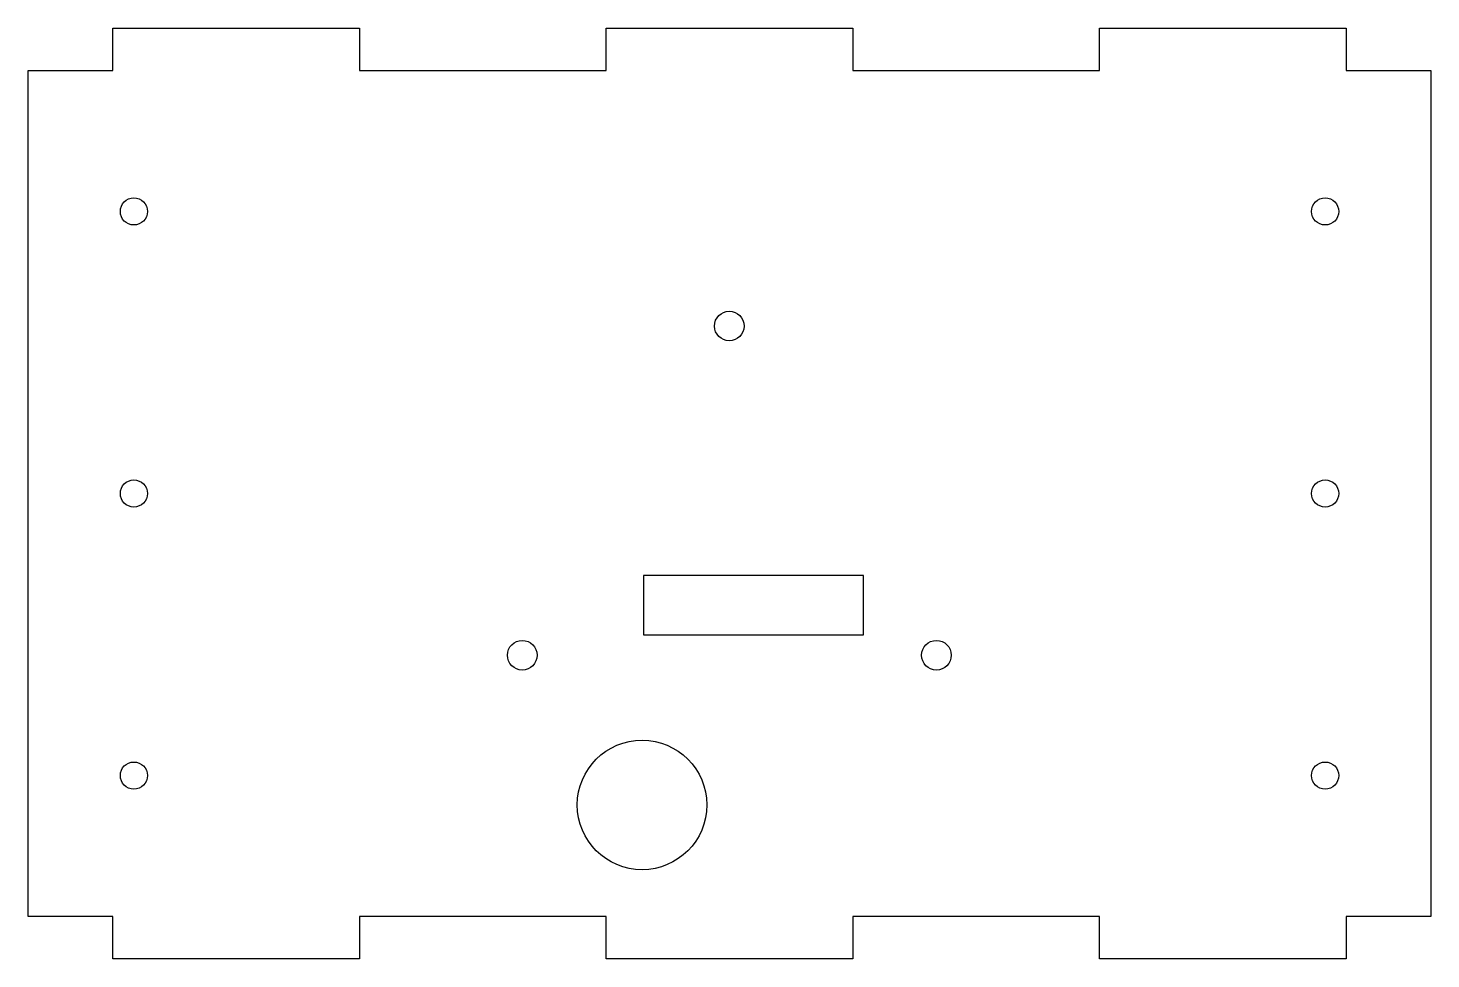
# Model space of a CAD drawing. Header units: millimetres. Extents: x 0 to 166, y 0 to 110.
import ezdxf

# ---------------------------------------------------------------- set-up
doc = ezdxf.new("R2010")
doc.units = ezdxf.units.MM
doc.layers.get('0').update_dxf_attribs({"linetype": 'CONTINUOUS'})

msp = doc.modelspace()

# ---------------------------------------------------------------- linework, layer by layer
for p, q in [((98.67, 45.3), (72.67, 45.3)), ((72.67, 45.3), (72.67, 38.3)), ((98.67, 38.3), (98.67, 45.3)), ((72.67, 38.3), (98.67, 38.3))]:
    msp.add_line(p, q)
msp.add_lwpolyline([(0, 5), (0, 105), (10, 105), (10, 110), (39.14, 110), (39.14, 105), (68.27, 105), (68.27, 110), (97.41, 110), (97.41, 105), (126.55, 105), (126.55, 110), (155.69, 110), (155.69, 105), (165.69, 105), (165.69, 5), (155.69, 5), (155.69, 0), (126.55, 0), (126.55, 5), (97.41, 5), (97.41, 0), (68.27, 0), (68.27, 5), (39.14, 5), (39.14, 0), (10, 0), (10, 5)], close=True)
for centre, radius in [((12.5, 88.33), 1.6), ((153.19, 88.33), 1.6), ((82.82, 74.79), 1.75), ((12.5, 55), 1.6), ((153.19, 55), 1.6), ((58.37, 35.89), 1.75), ((107.28, 35.89), 1.75), ((72.52, 18.2), 7.65), ((12.5, 21.67), 1.6), ((153.19, 21.67), 1.6)]:
    msp.add_circle(centre, radius)

doc.saveas('drawing.dxf')
